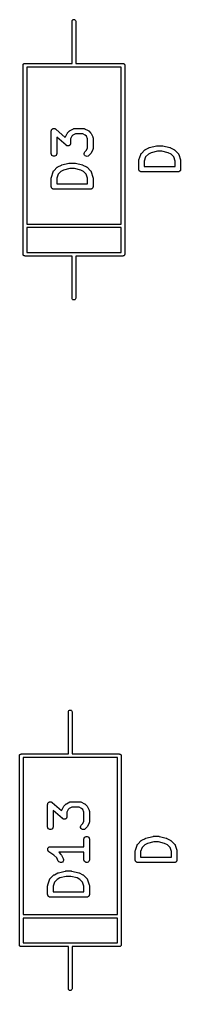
# Model space of a CAD drawing. Extents: x 39 to 139, y -131 to -25.
# Drawn here: x 96.1 to 100.54, y -74.05 to -47.33 of the extents above; entities that cross this region are included whole.
import ezdxf

# ---------------------------------------------------------------- set-up
doc = ezdxf.new("R2010")
doc.units = 0
doc.header["$MEASUREMENT"] = 0
doc.layers.add('BLACK', color=7, linetype='CONTINUOUS')

msp = doc.modelspace()

# ---------------------------------------------------------------- linework, layer by layer
at = {"layer": 'Black'}
for p, q in [((97.55, -47.38), (97.553, -47.3629)), ((97.55, -48.54), (97.55, -47.38)), ((97.553, -47.3629), (97.5617, -47.3479)), ((97.5617, -47.3479), (97.575, -47.3367)), ((97.575, -47.3367), (97.5913, -47.3308)), ((97.5913, -47.3308), (97.6087, -47.3308)), ((97.6087, -47.3308), (97.625, -47.3367)), ((97.625, -47.3367), (97.6383, -47.3479)), ((97.6383, -47.3479), (97.647, -47.3629)), ((97.647, -47.3629), (97.65, -47.38)), ((97.65, -47.38), (97.65, -48.54)), ((96.2, -48.59), (96.2008, -48.5857)), ((96.2, -53.79), (96.2, -48.59)), ((96.2008, -48.5813), (96.2023, -48.5772)), ((96.2008, -48.5857), (96.2008, -48.5813)), ((96.2023, -48.5772), (96.203, -48.5729)), ((96.203, -48.5729), (96.2052, -48.5691)), ((96.2052, -48.5691), (96.2067, -48.565)), ((96.2067, -48.565), (96.2095, -48.5616)), ((96.2095, -48.5616), (96.2117, -48.5579)), ((96.2117, -48.5579), (96.215, -48.555)), ((96.215, -48.555), (96.2179, -48.5517)), ((96.2179, -48.5517), (96.2216, -48.5495)), ((96.2216, -48.5495), (96.225, -48.5467)), ((96.225, -48.5467), (96.2291, -48.5452)), ((96.2291, -48.5452), (96.2329, -48.543)), ((96.2329, -48.543), (96.2372, -48.5423)), ((96.2372, -48.5423), (96.2413, -48.5408)), ((96.2413, -48.5408), (96.2457, -48.5408)), ((96.2457, -48.5408), (96.25, -48.54)), ((96.25, -48.54), (97.55, -48.54)), ((97.65, -48.54), (98.95, -48.54)), ((98.95, -48.54), (98.9543, -48.5408)), ((98.9543, -48.5408), (98.9587, -48.5408)), ((98.9587, -48.5408), (98.9628, -48.5423)), ((98.9628, -48.5423), (98.9671, -48.543)), ((98.9671, -48.543), (98.9709, -48.5452)), ((98.9709, -48.5452), (98.975, -48.5467)), ((98.975, -48.5467), (98.9784, -48.5495)), ((98.9784, -48.5495), (98.9821, -48.5517)), ((98.9821, -48.5517), (98.985, -48.555)), ((98.985, -48.555), (98.9883, -48.5579)), ((98.9883, -48.5579), (98.9905, -48.5616)), ((98.9905, -48.5616), (98.9933, -48.565)), ((98.9933, -48.565), (98.9948, -48.5691)), ((98.9948, -48.5691), (98.997, -48.5729)), ((98.997, -48.5729), (98.9977, -48.5772)), ((98.9977, -48.5772), (98.9992, -48.5813)), ((98.9992, -48.5813), (98.9992, -48.5857)), ((98.9992, -48.5857), (99, -48.59)), ((99, -48.59), (99, -53.79)), ((96.3, -48.64), (96.3, -52.96)), ((98.9, -48.64), (96.3, -48.64)), ((98.9, -52.96), (98.9, -48.64)), ((96.9774, -50.4043), (96.9787, -50.3971)), ((96.9774, -51.0233), (96.9774, -50.4043)), ((96.9787, -50.3971), (96.9788, -50.3897)), ((96.9788, -50.3897), (96.9809, -50.3843)), ((96.9809, -50.3843), (96.9819, -50.3786)), ((96.9819, -50.3786), (96.9856, -50.3723)), ((96.9856, -50.3723), (96.9882, -50.3654)), ((96.9882, -50.3654), (96.992, -50.3611)), ((96.992, -50.3611), (96.9949, -50.3561)), ((96.9949, -50.3561), (97.0005, -50.3514)), ((97.0005, -50.3514), (97.0054, -50.3458)), ((97.0054, -50.3458), (97.0104, -50.3431)), ((97.0104, -50.3431), (97.0149, -50.3393)), ((97.0149, -50.3393), (97.0218, -50.3368)), ((97.0218, -50.3368), (97.0282, -50.3333)), ((97.0282, -50.3333), (97.0339, -50.3324)), ((97.0339, -50.3324), (97.0394, -50.3304)), ((97.0394, -50.3304), (97.0467, -50.3304)), ((97.0467, -50.3304), (97.0539, -50.3293)), ((97.0539, -50.3293), (97.0596, -50.3304)), ((97.0596, -50.3304), (97.0654, -50.3304)), ((97.0654, -50.3304), (97.0723, -50.3329)), ((97.0723, -50.3329), (97.0795, -50.3344)), ((97.0795, -50.3344), (97.0844, -50.3374)), ((97.0844, -50.3374), (97.0899, -50.3393)), ((97.0899, -50.3393), (97.0955, -50.344)), ((97.0955, -50.344), (97.1018, -50.3478)), ((97.1018, -50.3478), (97.3618, -50.5753)), ((97.3663, -50.5612), (97.4139, -50.466)), ((97.4139, -50.466), (97.421, -50.4563)), ((97.421, -50.4563), (97.4279, -50.4465)), ((97.4279, -50.4465), (97.4755, -50.3989)), ((97.4755, -50.3989), (97.4854, -50.392)), ((97.4854, -50.392), (97.495, -50.3848)), ((97.495, -50.3848), (97.5903, -50.3372)), ((97.6415, -50.4793), (97.573, -50.5135)), ((97.5903, -50.3372), (97.5944, -50.336)), ((97.5944, -50.336), (97.5982, -50.3338)), ((97.5982, -50.3338), (97.6068, -50.3323)), ((97.6068, -50.3323), (97.6152, -50.3298)), ((97.6152, -50.3298), (97.6196, -50.33)), ((97.6196, -50.33), (97.6238, -50.3293)), ((97.6238, -50.3293), (97.8619, -50.3293)), ((97.8442, -50.4793), (97.6415, -50.4793)), ((97.9127, -50.5135), (97.8442, -50.4793)), ((97.8619, -50.3293), (97.8662, -50.33)), ((97.8662, -50.33), (97.8705, -50.3298)), ((97.8705, -50.3298), (97.8789, -50.3323)), ((97.8789, -50.3323), (97.8876, -50.3338)), ((97.8876, -50.3338), (97.8913, -50.336)), ((97.8913, -50.336), (97.8954, -50.3372)), ((97.8954, -50.3372), (97.9907, -50.3848)), ((97.9907, -50.3848), (98.0003, -50.392)), ((98.0003, -50.392), (98.0102, -50.3989)), ((98.0102, -50.3989), (98.0578, -50.4465)), ((98.0578, -50.4465), (98.0647, -50.4563)), ((98.0647, -50.4563), (98.0718, -50.466)), ((98.0718, -50.466), (98.1195, -50.5612)), ((97.3839, -50.7941), (97.1274, -50.5696)), ((97.1274, -50.5696), (97.1274, -51.0233)), ((97.3618, -50.5753), (97.3629, -50.5691)), ((97.3629, -50.5691), (97.365, -50.5654)), ((97.365, -50.5654), (97.3663, -50.5612)), ((97.5038, -50.7633), (97.5001, -50.7696)), ((97.5048, -50.7576), (97.5038, -50.7633)), ((97.5069, -50.7522), (97.5048, -50.7576)), ((97.5071, -50.7448), (97.5069, -50.7522)), ((97.5083, -50.7376), (97.5071, -50.7448)), ((97.5426, -50.5439), (97.5083, -50.6125)), ((97.5083, -50.6125), (97.5083, -50.7376)), ((97.573, -50.5135), (97.5426, -50.5439)), ((97.9431, -50.5439), (97.9127, -50.5135)), ((97.9774, -50.6125), (97.9431, -50.5439)), ((97.9774, -50.8628), (97.9774, -50.6125)), ((98.1195, -50.5612), (98.1207, -50.5654)), ((98.1207, -50.5654), (98.1229, -50.5691)), ((98.1229, -50.5691), (98.1244, -50.5778)), ((98.1244, -50.5778), (98.1269, -50.5862)), ((98.1269, -50.5862), (98.1266, -50.5905)), ((98.1266, -50.5905), (98.1274, -50.5948)), ((98.1274, -50.5948), (98.1274, -50.8805)), ((96.9819, -51.049), (96.9774, -51.0233)), ((97.1274, -51.0233), (97.1229, -51.049)), ((97.3902, -50.7979), (97.3839, -50.7941)), ((97.3958, -50.8026), (97.3902, -50.7979)), ((97.4013, -50.8046), (97.3958, -50.8026)), ((97.4062, -50.8076), (97.4013, -50.8046)), ((97.4134, -50.809), (97.4062, -50.8076)), ((97.4203, -50.8115), (97.4134, -50.809)), ((97.4261, -50.8115), (97.4203, -50.8115)), ((97.4318, -50.8126), (97.4261, -50.8115)), ((97.439, -50.8115), (97.4318, -50.8126)), ((97.4464, -50.8115), (97.439, -50.8115)), ((97.4518, -50.8095), (97.4464, -50.8115)), ((97.4575, -50.8086), (97.4518, -50.8095)), ((97.4639, -50.8051), (97.4575, -50.8086)), ((97.4708, -50.8026), (97.4639, -50.8051)), ((97.4753, -50.7989), (97.4708, -50.8026)), ((97.4803, -50.7961), (97.4753, -50.7989)), ((97.4852, -50.7905), (97.4803, -50.7961)), ((97.4908, -50.7858), (97.4852, -50.7905)), ((97.4937, -50.7808), (97.4908, -50.7858)), ((97.4975, -50.7765), (97.4937, -50.7808)), ((97.5001, -50.7696), (97.4975, -50.7765)), ((97.8824, -51.0168), (97.8892, -50.9916)), ((97.8847, -51.0427), (97.8824, -51.0168)), ((97.8892, -50.9916), (97.9041, -50.9703)), ((97.9041, -50.9703), (97.9431, -50.9313)), ((97.9431, -50.9313), (97.9774, -50.8628)), ((98.0578, -51.0287), (98.0102, -51.0764)), ((98.0647, -51.0189), (98.0578, -51.0287)), ((98.0718, -51.0093), (98.0647, -51.0189)), ((98.1195, -50.914), (98.0718, -51.0093)), ((98.1207, -50.9099), (98.1195, -50.914)), ((98.1229, -50.9061), (98.1207, -50.9099)), ((98.1244, -50.8975), (98.1229, -50.9061)), ((98.1269, -50.8891), (98.1244, -50.8975)), ((98.1274, -50.8805), (98.1266, -50.8847)), ((98.1266, -50.8847), (98.1269, -50.8891)), ((99.442, -51.0393), (99.4471, -51.0321)), ((99.4471, -51.0321), (99.4513, -51.0243)), ((99.4513, -51.0243), (99.4545, -51.0215)), ((99.4545, -51.0215), (99.457, -51.0179)), ((99.457, -51.0179), (99.5522, -50.9227)), ((99.5522, -50.9227), (99.562, -50.9158)), ((99.562, -50.9158), (99.5717, -50.9086)), ((99.5717, -50.9086), (99.6669, -50.861)), ((99.7267, -50.9989), (99.6497, -51.0374)), ((99.6669, -50.861), (99.6748, -50.8587)), ((99.6748, -50.8587), (99.6823, -50.8553)), ((99.6823, -50.8553), (99.8728, -50.8077)), ((99.9002, -50.9555), (99.7267, -50.9989)), ((99.8728, -50.8077), (99.8819, -50.8071)), ((99.8819, -50.8071), (99.891, -50.8055)), ((99.891, -50.8055), (100.034, -50.8055)), ((100.025, -50.9555), (99.9002, -50.9555)), ((100.198, -50.9989), (100.025, -50.9555)), ((100.034, -50.8055), (100.043, -50.8071)), ((100.043, -50.8071), (100.052, -50.8077)), ((100.052, -50.8077), (100.242, -50.8553)), ((100.275, -51.0374), (100.198, -50.9989)), ((100.242, -50.8553), (100.25, -50.8587)), ((100.25, -50.8587), (100.258, -50.861)), ((100.258, -50.861), (100.353, -50.9086)), ((100.353, -50.9086), (100.363, -50.9158)), ((100.363, -50.9158), (100.373, -50.9227)), ((100.373, -50.9227), (100.468, -51.0179)), ((100.468, -51.0179), (100.47, -51.0215)), ((100.47, -51.0215), (100.474, -51.0243)), ((100.474, -51.0243), (100.478, -51.0321)), ((100.478, -51.0321), (100.483, -51.0393)), ((96.9949, -51.0715), (96.9819, -51.049)), ((97.0149, -51.0883), (96.9949, -51.0715)), ((97.0394, -51.0972), (97.0149, -51.0883)), ((97.0654, -51.0972), (97.0394, -51.0972)), ((97.0899, -51.0883), (97.0654, -51.0972)), ((97.1098, -51.0715), (97.0899, -51.0883)), ((97.1229, -51.049), (97.1098, -51.0715)), ((97.2723, -51.3315), (97.4628, -51.2839)), ((97.4628, -51.2839), (97.4719, -51.2833)), ((97.4719, -51.2833), (97.481, -51.2817)), ((97.481, -51.2817), (97.6238, -51.2817)), ((97.6238, -51.2817), (97.6328, -51.2833)), ((97.6328, -51.2833), (97.642, -51.2839)), ((97.642, -51.2839), (97.8325, -51.3315)), ((97.8957, -51.0664), (97.8847, -51.0427)), ((97.9141, -51.0848), (97.8957, -51.0664)), ((97.9377, -51.0958), (97.9141, -51.0848)), ((97.9637, -51.098), (97.9377, -51.0958)), ((97.9888, -51.0913), (97.9637, -51.098)), ((98.0102, -51.0764), (97.9888, -51.0913)), ((99.3874, -51.2138), (99.3895, -51.202)), ((99.3874, -51.4519), (99.3874, -51.2138)), ((99.3895, -51.202), (99.3912, -51.1901)), ((99.3912, -51.1901), (99.4388, -51.0472)), ((99.4388, -51.0472), (99.4409, -51.0434)), ((99.4409, -51.0434), (99.442, -51.0393)), ((99.5756, -51.1115), (99.5374, -51.226)), ((99.5374, -51.226), (99.5374, -51.3769)), ((99.6497, -51.0374), (99.5756, -51.1115)), ((100.349, -51.1115), (100.275, -51.0374)), ((100.387, -51.226), (100.349, -51.1115)), ((100.387, -51.3769), (100.387, -51.226)), ((100.483, -51.0393), (100.484, -51.0434)), ((100.484, -51.0434), (100.486, -51.0472)), ((100.486, -51.0472), (100.534, -51.1901)), ((100.534, -51.1901), (100.535, -51.202)), ((100.535, -51.202), (100.537, -51.2138)), ((100.537, -51.2138), (100.537, -51.4519)), ((96.9812, -51.6663), (97.0288, -51.5234)), ((97.0288, -51.5234), (97.0309, -51.5196)), ((97.0309, -51.5196), (97.032, -51.5154)), ((97.032, -51.5154), (97.0371, -51.5082)), ((97.0371, -51.5082), (97.0413, -51.5005)), ((97.0413, -51.5005), (97.0445, -51.4977)), ((97.0445, -51.4977), (97.047, -51.4941)), ((97.047, -51.4941), (97.1422, -51.3989)), ((97.1422, -51.3989), (97.1521, -51.392)), ((97.1521, -51.392), (97.1617, -51.3848)), ((97.1617, -51.3848), (97.2569, -51.3372)), ((97.2397, -51.5135), (97.1656, -51.5877)), ((97.3167, -51.475), (97.2397, -51.5135)), ((97.2569, -51.3372), (97.2648, -51.3349)), ((97.2648, -51.3349), (97.2723, -51.3315)), ((97.4902, -51.4317), (97.3167, -51.475)), ((97.6146, -51.4317), (97.4902, -51.4317)), ((97.7881, -51.475), (97.6146, -51.4317)), ((97.8651, -51.5135), (97.7881, -51.475)), ((97.8325, -51.3315), (97.84, -51.3349)), ((97.84, -51.3349), (97.8478, -51.3372)), ((97.8478, -51.3372), (97.9431, -51.3848)), ((97.9392, -51.5877), (97.8651, -51.5135)), ((97.9431, -51.3848), (97.9527, -51.392)), ((97.9527, -51.392), (97.9626, -51.3989)), ((97.9626, -51.3989), (98.0578, -51.4941)), ((98.0578, -51.4941), (98.0603, -51.4977)), ((98.0603, -51.4977), (98.0635, -51.5005)), ((98.0635, -51.5005), (98.0677, -51.5082)), ((98.0677, -51.5082), (98.0727, -51.5154)), ((98.0727, -51.5154), (98.0739, -51.5196)), ((98.0739, -51.5196), (98.0759, -51.5234)), ((98.0759, -51.5234), (98.1235, -51.6663)), ((99.3885, -51.4584), (99.3874, -51.4519)), ((99.3885, -51.4649), (99.3885, -51.4584)), ((99.3908, -51.4711), (99.3885, -51.4649)), ((99.3919, -51.4776), (99.3908, -51.4711)), ((99.3952, -51.4832), (99.3919, -51.4776)), ((99.3974, -51.4894), (99.3952, -51.4832)), ((99.4016, -51.4944), (99.3974, -51.4894)), ((99.4049, -51.5001), (99.4016, -51.4944)), ((99.41, -51.5043), (99.4049, -51.5001)), ((99.4142, -51.5094), (99.41, -51.5043)), ((99.4199, -51.5126), (99.4142, -51.5094)), ((99.4249, -51.5169), (99.4199, -51.5126)), ((99.431, -51.5191), (99.4249, -51.5169)), ((99.4367, -51.5224), (99.431, -51.5191)), ((99.4432, -51.5235), (99.4367, -51.5224)), ((99.4494, -51.5258), (99.4432, -51.5235)), ((99.4559, -51.5258), (99.4494, -51.5258)), ((99.4624, -51.5269), (99.4559, -51.5258)), ((100.462, -51.5269), (99.4624, -51.5269)), ((99.5374, -51.3769), (100.387, -51.3769)), ((100.469, -51.5258), (100.462, -51.5269)), ((100.475, -51.5258), (100.469, -51.5258)), ((100.482, -51.5235), (100.475, -51.5258)), ((100.488, -51.5224), (100.482, -51.5235)), ((100.494, -51.5191), (100.488, -51.5224)), ((100.5, -51.5169), (100.494, -51.5191)), ((100.505, -51.5126), (100.5, -51.5169)), ((100.511, -51.5094), (100.505, -51.5126)), ((100.515, -51.5043), (100.511, -51.5094)), ((100.52, -51.5001), (100.515, -51.5043)), ((100.523, -51.4944), (100.52, -51.5001)), ((100.527, -51.4894), (100.523, -51.4944)), ((100.53, -51.4832), (100.527, -51.4894)), ((100.533, -51.4776), (100.53, -51.4832)), ((100.534, -51.4711), (100.533, -51.4776)), ((100.536, -51.4649), (100.534, -51.4711)), ((100.537, -51.4519), (100.536, -51.4584)), ((100.536, -51.4584), (100.536, -51.4649)), ((96.9774, -51.69), (96.9795, -51.6782)), ((96.9774, -51.9281), (96.9774, -51.69)), ((96.9795, -51.6782), (96.9812, -51.6663)), ((97.1656, -51.5877), (97.1274, -51.7022)), ((97.1274, -51.7022), (97.1274, -51.8531)), ((97.9774, -51.7022), (97.9392, -51.5877)), ((97.9774, -51.8531), (97.9774, -51.7022)), ((98.1235, -51.6663), (98.1253, -51.6782)), ((98.1253, -51.6782), (98.1274, -51.69)), ((98.1274, -51.69), (98.1274, -51.9281)), ((96.9785, -51.9346), (96.9774, -51.9281)), ((96.9785, -51.9411), (96.9785, -51.9346)), ((96.9808, -51.9473), (96.9785, -51.9411)), ((96.9819, -51.9537), (96.9808, -51.9473)), ((96.9852, -51.9594), (96.9819, -51.9537)), ((96.9874, -51.9656), (96.9852, -51.9594)), ((96.9916, -51.9706), (96.9874, -51.9656)), ((96.9949, -51.9763), (96.9916, -51.9706)), ((97, -51.9805), (96.9949, -51.9763)), ((97.0042, -51.9855), (97, -51.9805)), ((97.0099, -51.9888), (97.0042, -51.9855)), ((97.0149, -51.993), (97.0099, -51.9888)), ((97.021, -51.9953), (97.0149, -51.993)), ((97.0267, -51.9986), (97.021, -51.9953)), ((97.0332, -51.9997), (97.0267, -51.9986)), ((97.0394, -52.002), (97.0332, -51.9997)), ((97.0459, -52.002), (97.0394, -52.002)), ((97.0524, -52.0031), (97.0459, -52.002)), ((98.0524, -52.0031), (97.0524, -52.0031)), ((97.1274, -51.8531), (97.9774, -51.8531)), ((98.0588, -52.002), (98.0524, -52.0031)), ((98.0654, -52.002), (98.0588, -52.002)), ((98.0716, -51.9997), (98.0654, -52.002)), ((98.078, -51.9986), (98.0716, -51.9997)), ((98.0837, -51.9953), (98.078, -51.9986)), ((98.0899, -51.993), (98.0837, -51.9953)), ((98.0949, -51.9888), (98.0899, -51.993)), ((98.1006, -51.9855), (98.0949, -51.9888)), ((98.1048, -51.9805), (98.1006, -51.9855)), ((98.1098, -51.9763), (98.1048, -51.9805)), ((98.1131, -51.9706), (98.1098, -51.9763)), ((98.1173, -51.9656), (98.1131, -51.9706)), ((98.1196, -51.9594), (98.1173, -51.9656)), ((98.1229, -51.9537), (98.1196, -51.9594)), ((98.124, -51.9473), (98.1229, -51.9537)), ((98.1262, -51.9411), (98.124, -51.9473)), ((98.1274, -51.9281), (98.1262, -51.9346)), ((98.1262, -51.9346), (98.1262, -51.9411)), ((96.3, -52.96), (98.9, -52.96)), ((96.3, -53.06), (96.3, -53.74)), ((98.9, -53.06), (96.3, -53.06)), ((98.9, -53.74), (98.9, -53.06)), ((96.2008, -53.7943), (96.2, -53.79)), ((96.2008, -53.7987), (96.2008, -53.7943)), ((96.2023, -53.8028), (96.2008, -53.7987)), ((96.203, -53.8071), (96.2023, -53.8028)), ((96.2052, -53.8109), (96.203, -53.8071)), ((96.2067, -53.815), (96.2052, -53.8109)), ((96.2095, -53.8184), (96.2067, -53.815)), ((96.2117, -53.8221), (96.2095, -53.8184)), ((96.215, -53.825), (96.2117, -53.8221)), ((96.2179, -53.8283), (96.215, -53.825)), ((96.2216, -53.8305), (96.2179, -53.8283)), ((96.225, -53.8333), (96.2216, -53.8305)), ((96.2291, -53.8348), (96.225, -53.8333)), ((96.2329, -53.837), (96.2291, -53.8348)), ((96.2372, -53.8377), (96.2329, -53.837)), ((96.2413, -53.8392), (96.2372, -53.8377)), ((96.2457, -53.8392), (96.2413, -53.8392)), ((96.25, -53.84), (96.2457, -53.8392)), ((97.55, -53.84), (96.25, -53.84)), ((96.3, -53.74), (98.9, -53.74)), ((97.55, -55), (97.55, -53.84)), ((98.95, -53.84), (97.65, -53.84)), ((97.65, -53.84), (97.65, -55)), ((98.9543, -53.8392), (98.95, -53.84)), ((98.9587, -53.8392), (98.9543, -53.8392)), ((98.9628, -53.8377), (98.9587, -53.8392)), ((98.9671, -53.837), (98.9628, -53.8377)), ((98.9709, -53.8348), (98.9671, -53.837)), ((98.975, -53.8333), (98.9709, -53.8348)), ((98.9784, -53.8305), (98.975, -53.8333)), ((98.9821, -53.8283), (98.9784, -53.8305)), ((98.985, -53.825), (98.9821, -53.8283)), ((98.9883, -53.8221), (98.985, -53.825)), ((98.9905, -53.8184), (98.9883, -53.8221)), ((98.9933, -53.815), (98.9905, -53.8184)), ((98.9948, -53.8109), (98.9933, -53.815)), ((98.997, -53.8071), (98.9948, -53.8109)), ((98.9977, -53.8028), (98.997, -53.8071)), ((98.9992, -53.7987), (98.9977, -53.8028)), ((99, -53.79), (98.9992, -53.7943)), ((98.9992, -53.7943), (98.9992, -53.7987)), ((97.553, -55.0171), (97.55, -55)), ((97.5617, -55.0321), (97.553, -55.0171)), ((97.575, -55.0433), (97.5617, -55.0321)), ((97.6383, -55.0321), (97.625, -55.0433)), ((97.647, -55.0171), (97.6383, -55.0321)), ((97.65, -55), (97.647, -55.0171)), ((97.5913, -55.0492), (97.575, -55.0433)), ((97.6087, -55.0492), (97.5913, -55.0492)), ((97.625, -55.0433), (97.6087, -55.0492)), ((97.45, -66.38), (97.453, -66.3629)), ((97.45, -67.54), (97.45, -66.38)), ((97.453, -66.3629), (97.4617, -66.3479)), ((97.4617, -66.3479), (97.475, -66.3367)), ((97.475, -66.3367), (97.4913, -66.3308)), ((97.4913, -66.3308), (97.5087, -66.3308)), ((97.5087, -66.3308), (97.525, -66.3367)), ((97.525, -66.3367), (97.5383, -66.3479)), ((97.5383, -66.3479), (97.547, -66.3629)), ((97.547, -66.3629), (97.55, -66.38)), ((97.55, -66.38), (97.55, -67.54)), ((96.1, -67.59), (96.1008, -67.5857)), ((96.1, -72.79), (96.1, -67.59)), ((96.1008, -67.5813), (96.1023, -67.5772)), ((96.1008, -67.5857), (96.1008, -67.5813)), ((96.1023, -67.5772), (96.103, -67.5729)), ((96.103, -67.5729), (96.1052, -67.5691)), ((96.1052, -67.5691), (96.1067, -67.565)), ((96.1067, -67.565), (96.1095, -67.5616)), ((96.1095, -67.5616), (96.1117, -67.5579)), ((96.1117, -67.5579), (96.115, -67.555)), ((96.115, -67.555), (96.1179, -67.5517)), ((96.1179, -67.5517), (96.1216, -67.5495)), ((96.1216, -67.5495), (96.125, -67.5467)), ((96.125, -67.5467), (96.1291, -67.5452)), ((96.1291, -67.5452), (96.1329, -67.543)), ((96.1329, -67.543), (96.1372, -67.5423)), ((96.1372, -67.5423), (96.1413, -67.5408)), ((96.1413, -67.5408), (96.1457, -67.5408)), ((96.1457, -67.5408), (96.15, -67.54)), ((96.15, -67.54), (97.45, -67.54)), ((97.55, -67.54), (98.85, -67.54)), ((98.85, -67.54), (98.8543, -67.5408)), ((98.8543, -67.5408), (98.8587, -67.5408)), ((98.8587, -67.5408), (98.8628, -67.5423)), ((98.8628, -67.5423), (98.8671, -67.543)), ((98.8671, -67.543), (98.8709, -67.5452)), ((98.8709, -67.5452), (98.875, -67.5467)), ((98.875, -67.5467), (98.8784, -67.5495)), ((98.8784, -67.5495), (98.8821, -67.5517)), ((98.8821, -67.5517), (98.885, -67.555)), ((98.885, -67.555), (98.8883, -67.5579)), ((98.8883, -67.5579), (98.8905, -67.5616)), ((98.8905, -67.5616), (98.8933, -67.565)), ((98.8933, -67.565), (98.8948, -67.5691)), ((98.8948, -67.5691), (98.897, -67.5729)), ((98.897, -67.5729), (98.8977, -67.5772)), ((98.8977, -67.5772), (98.8992, -67.5813)), ((98.8992, -67.5813), (98.8992, -67.5857)), ((98.8992, -67.5857), (98.9, -67.59)), ((98.9, -67.59), (98.9, -72.79)), ((96.2, -67.64), (96.2, -71.96)), ((98.8, -67.64), (96.2, -67.64)), ((98.8, -71.96), (98.8, -67.64)), ((96.8774, -68.9281), (96.8787, -68.9209)), ((96.8774, -69.5471), (96.8774, -68.9281)), ((96.8787, -68.9209), (96.8788, -68.9135)), ((96.8788, -68.9135), (96.8809, -68.9081)), ((96.8809, -68.9081), (96.8819, -68.9024)), ((96.8819, -68.9024), (96.8856, -68.8961)), ((96.8856, -68.8961), (96.8882, -68.8893)), ((96.8882, -68.8893), (96.892, -68.8849)), ((96.892, -68.8849), (96.8949, -68.8799)), ((96.8949, -68.8799), (96.9005, -68.8752)), ((96.9005, -68.8752), (96.9054, -68.8697)), ((96.9054, -68.8697), (96.9104, -68.8669)), ((96.9104, -68.8669), (96.9149, -68.8631)), ((96.9149, -68.8631), (96.9218, -68.8606)), ((96.9218, -68.8606), (96.9282, -68.8571)), ((96.9282, -68.8571), (96.9339, -68.8562)), ((96.9339, -68.8562), (96.9394, -68.8542)), ((96.9394, -68.8542), (96.9467, -68.8542)), ((96.9467, -68.8542), (96.9539, -68.8531)), ((96.9539, -68.8531), (96.9596, -68.8542)), ((96.9596, -68.8542), (96.9654, -68.8542)), ((96.9654, -68.8542), (96.9723, -68.8567)), ((96.9723, -68.8567), (96.9795, -68.8582)), ((96.9795, -68.8582), (96.9844, -68.8612)), ((96.9844, -68.8612), (96.9899, -68.8631)), ((96.9899, -68.8631), (96.9955, -68.8679)), ((96.9955, -68.8679), (97.0018, -68.8717)), ((97.0018, -68.8717), (97.2618, -69.0991)), ((97.3279, -68.9703), (97.3755, -68.9227)), ((97.3755, -68.9227), (97.3854, -68.9158)), ((97.3854, -68.9158), (97.395, -68.9086)), ((97.395, -68.9086), (97.4903, -68.861)), ((97.4903, -68.861), (97.4944, -68.8598)), ((97.4944, -68.8598), (97.4982, -68.8576)), ((97.4982, -68.8576), (97.5068, -68.8561)), ((97.5068, -68.8561), (97.5152, -68.8536)), ((97.5152, -68.8536), (97.5196, -68.8538)), ((97.5196, -68.8538), (97.5238, -68.8531)), ((97.5238, -68.8531), (97.7619, -68.8531)), ((97.7619, -68.8531), (97.7662, -68.8538)), ((97.7662, -68.8538), (97.7705, -68.8536)), ((97.7705, -68.8536), (97.7789, -68.8561)), ((97.7789, -68.8561), (97.7876, -68.8576)), ((97.7876, -68.8576), (97.7913, -68.8598)), ((97.7913, -68.8598), (97.7954, -68.861)), ((97.7954, -68.861), (97.8907, -68.9086)), ((97.8907, -68.9086), (97.9003, -68.9158)), ((97.9003, -68.9158), (97.9102, -68.9227)), ((97.9102, -68.9227), (97.9578, -68.9703)), ((97.2839, -69.3179), (97.0274, -69.0934)), ((97.0274, -69.0934), (97.0274, -69.5471)), ((97.2618, -69.0991), (97.2629, -69.0929)), ((97.2629, -69.0929), (97.265, -69.0892)), ((97.265, -69.0892), (97.2663, -69.085)), ((97.2663, -69.085), (97.3139, -68.9898)), ((97.3139, -68.9898), (97.321, -68.9801)), ((97.321, -68.9801), (97.3279, -68.9703)), ((97.4426, -69.0678), (97.4083, -69.1363)), ((97.4083, -69.1363), (97.4083, -69.2614)), ((97.473, -69.0374), (97.4426, -69.0678)), ((97.5415, -69.0031), (97.473, -69.0374)), ((97.7442, -69.0031), (97.5415, -69.0031)), ((97.8127, -69.0374), (97.7442, -69.0031)), ((97.8431, -69.0678), (97.8127, -69.0374)), ((97.8774, -69.1363), (97.8431, -69.0678)), ((97.8774, -69.3866), (97.8774, -69.1363)), ((97.9578, -68.9703), (97.9647, -68.9801)), ((97.9647, -68.9801), (97.9718, -68.9898)), ((97.9718, -68.9898), (98.0195, -69.085)), ((98.0195, -69.085), (98.0207, -69.0892)), ((98.0207, -69.0892), (98.0229, -69.0929)), ((98.0229, -69.0929), (98.0244, -69.1016)), ((98.0244, -69.1016), (98.0269, -69.11)), ((98.0269, -69.11), (98.0266, -69.1143)), ((98.0266, -69.1143), (98.0274, -69.1186)), ((98.0274, -69.1186), (98.0274, -69.4043)), ((97.2902, -69.3217), (97.2839, -69.3179)), ((97.2958, -69.3264), (97.2902, -69.3217)), ((97.3013, -69.3284), (97.2958, -69.3264)), ((97.3062, -69.3314), (97.3013, -69.3284)), ((97.3134, -69.3328), (97.3062, -69.3314)), ((97.3203, -69.3353), (97.3134, -69.3328)), ((97.3261, -69.3353), (97.3203, -69.3353)), ((97.3318, -69.3364), (97.3261, -69.3353)), ((97.339, -69.3353), (97.3318, -69.3364)), ((97.3464, -69.3353), (97.339, -69.3353)), ((97.3518, -69.3333), (97.3464, -69.3353)), ((97.3575, -69.3324), (97.3518, -69.3333)), ((97.3639, -69.3289), (97.3575, -69.3324)), ((97.3708, -69.3264), (97.3639, -69.3289)), ((97.3753, -69.3227), (97.3708, -69.3264)), ((97.3803, -69.3199), (97.3753, -69.3227)), ((97.3852, -69.3143), (97.3803, -69.3199)), ((97.3908, -69.3096), (97.3852, -69.3143)), ((97.3937, -69.3046), (97.3908, -69.3096)), ((97.3975, -69.3003), (97.3937, -69.3046)), ((97.4001, -69.2934), (97.3975, -69.3003)), ((97.4038, -69.2871), (97.4001, -69.2934)), ((97.4048, -69.2814), (97.4038, -69.2871)), ((97.4069, -69.276), (97.4048, -69.2814)), ((97.4071, -69.2686), (97.4069, -69.276)), ((97.4083, -69.2614), (97.4071, -69.2686)), ((97.8041, -69.4941), (97.8431, -69.4551)), ((97.8431, -69.4551), (97.8774, -69.3866)), ((98.0195, -69.4378), (97.9718, -69.5331)), ((98.0207, -69.4337), (98.0195, -69.4378)), ((98.0229, -69.4299), (98.0207, -69.4337)), ((98.0244, -69.4213), (98.0229, -69.4299)), ((98.0269, -69.4129), (98.0244, -69.4213)), ((98.0274, -69.4043), (98.0266, -69.4085)), ((98.0266, -69.4085), (98.0269, -69.4129)), ((96.8819, -69.5728), (96.8774, -69.5471)), ((96.8949, -69.5954), (96.8819, -69.5728)), ((96.9149, -69.6121), (96.8949, -69.5954)), ((96.9394, -69.621), (96.9149, -69.6121)), ((96.9654, -69.621), (96.9394, -69.621)), ((96.9899, -69.6121), (96.9654, -69.621)), ((97.0098, -69.5954), (96.9899, -69.6121)), ((97.0229, -69.5728), (97.0098, -69.5954)), ((97.0274, -69.5471), (97.0229, -69.5728)), ((97.7824, -69.5406), (97.7892, -69.5154)), ((97.7847, -69.5666), (97.7824, -69.5406)), ((97.7957, -69.5902), (97.7847, -69.5666)), ((97.7892, -69.5154), (97.8041, -69.4941)), ((97.8141, -69.6086), (97.7957, -69.5902)), ((97.8377, -69.6196), (97.8141, -69.6086)), ((97.8637, -69.6219), (97.8377, -69.6196)), ((97.8888, -69.6151), (97.8637, -69.6219)), ((97.9102, -69.6002), (97.8888, -69.6151)), ((97.9578, -69.5526), (97.9102, -69.6002)), ((97.9647, -69.5427), (97.9578, -69.5526)), ((97.9718, -69.5331), (97.9647, -69.5427)), ((97.8774, -69.8805), (97.8819, -69.8548)), ((97.8774, -70.0912), (97.8774, -69.8805)), ((97.8819, -69.8548), (97.8949, -69.8323)), ((97.8949, -69.8323), (97.9149, -69.8155)), ((97.9149, -69.8155), (97.9394, -69.8066)), ((97.9394, -69.8066), (97.9654, -69.8066)), ((97.9654, -69.8066), (97.9899, -69.8155)), ((97.9899, -69.8155), (98.0098, -69.8323)), ((98.0098, -69.8323), (98.0229, -69.8548)), ((98.0229, -69.8548), (98.0274, -69.8805)), ((98.0274, -69.8805), (98.0274, -70.4519)), ((99.357, -70.0179), (99.4522, -69.9227)), ((99.4522, -69.9227), (99.462, -69.9158)), ((99.462, -69.9158), (99.4717, -69.9086)), ((99.4717, -69.9086), (99.5669, -69.861)), ((99.6267, -69.9989), (99.5497, -70.0374)), ((99.5669, -69.861), (99.5748, -69.8587)), ((99.5748, -69.8587), (99.5823, -69.8553)), ((99.5823, -69.8553), (99.7728, -69.8077)), ((99.8002, -69.9555), (99.6267, -69.9989)), ((99.7728, -69.8077), (99.7819, -69.8071)), ((99.7819, -69.8071), (99.791, -69.8055)), ((99.791, -69.8055), (99.9338, -69.8055)), ((99.9246, -69.9555), (99.8002, -69.9555)), ((100.098, -69.9989), (99.9246, -69.9555)), ((99.9338, -69.8055), (99.9428, -69.8071)), ((99.9428, -69.8071), (99.952, -69.8077)), ((99.952, -69.8077), (100.142, -69.8553)), ((100.175, -70.0374), (100.098, -69.9989)), ((100.142, -69.8553), (100.15, -69.8587)), ((100.15, -69.8587), (100.158, -69.861)), ((100.158, -69.861), (100.253, -69.9086)), ((100.253, -69.9086), (100.263, -69.9158)), ((100.263, -69.9158), (100.273, -69.9227)), ((100.273, -69.9227), (100.368, -70.0179)), ((96.8775, -70.1614), (96.8785, -70.1573)), ((96.8785, -70.1703), (96.8775, -70.1614)), ((96.8785, -70.1532), (96.8816, -70.1448)), ((96.8785, -70.1573), (96.8785, -70.1532)), ((96.8785, -70.1792), (96.8785, -70.1703)), ((96.8799, -70.1831), (96.8785, -70.1792)), ((96.8804, -70.1873), (96.8799, -70.1831)), ((96.8844, -70.1953), (96.8804, -70.1873)), ((96.8816, -70.1448), (96.8837, -70.1361)), ((96.8837, -70.1361), (96.886, -70.1326)), ((96.8874, -70.2037), (96.8844, -70.1953)), ((96.886, -70.1326), (96.8874, -70.1287)), ((96.8874, -70.1287), (96.8932, -70.1218)), ((96.8901, -70.2069), (96.8874, -70.2037)), ((96.8919, -70.2106), (96.8901, -70.2069)), ((96.8984, -70.2168), (96.8919, -70.2106)), ((96.8932, -70.1218), (96.8981, -70.1144)), ((96.8981, -70.1144), (96.9015, -70.1119)), ((96.9042, -70.2236), (96.8984, -70.2168)), ((96.9015, -70.1119), (96.9042, -70.1087)), ((96.9042, -70.1087), (96.9119, -70.1043)), ((96.9078, -70.2257), (96.9042, -70.2236)), ((96.9108, -70.2286), (96.9078, -70.2257)), ((97.0475, -70.3197), (96.9108, -70.2286)), ((96.9119, -70.1043), (96.9191, -70.099)), ((96.9191, -70.099), (96.9231, -70.0978)), ((96.9231, -70.0978), (96.9267, -70.0957)), ((96.9267, -70.0957), (96.9355, -70.0942)), ((96.9355, -70.0942), (96.9441, -70.0916)), ((96.9441, -70.0916), (96.9483, -70.0919)), ((96.9483, -70.0919), (96.9524, -70.0912)), ((96.9524, -70.0912), (97.8774, -70.0912)), ((97.8774, -70.2412), (97.1811, -70.2412)), ((97.1811, -70.2412), (97.2435, -70.3036)), ((97.8774, -70.4519), (97.8774, -70.2412)), ((99.2874, -70.2138), (99.2895, -70.202)), ((99.2874, -70.4519), (99.2874, -70.2138)), ((99.2895, -70.202), (99.2912, -70.1901)), ((99.2912, -70.1901), (99.3388, -70.0472)), ((99.3388, -70.0472), (99.3409, -70.0434)), ((99.3409, -70.0434), (99.342, -70.0393)), ((99.342, -70.0393), (99.3471, -70.0321)), ((99.3471, -70.0321), (99.3513, -70.0243)), ((99.3513, -70.0243), (99.3545, -70.0215)), ((99.3545, -70.0215), (99.357, -70.0179)), ((99.4756, -70.1115), (99.4374, -70.226)), ((99.4374, -70.226), (99.4374, -70.3769)), ((99.5497, -70.0374), (99.4756, -70.1115)), ((100.249, -70.1115), (100.175, -70.0374)), ((100.287, -70.226), (100.249, -70.1115)), ((100.287, -70.3769), (100.287, -70.226)), ((100.368, -70.0179), (100.37, -70.0215)), ((100.37, -70.0215), (100.374, -70.0243)), ((100.374, -70.0243), (100.378, -70.0321)), ((100.378, -70.0321), (100.383, -70.0393)), ((100.383, -70.0393), (100.384, -70.0434)), ((100.384, -70.0434), (100.386, -70.0472)), ((100.386, -70.0472), (100.434, -70.1901)), ((100.434, -70.1901), (100.435, -70.202)), ((100.435, -70.202), (100.437, -70.2138)), ((100.437, -70.2138), (100.437, -70.4519)), ((97.1288, -70.4011), (97.0475, -70.3197)), ((97.171, -70.4854), (97.1288, -70.4011)), ((97.1865, -70.5064), (97.171, -70.4854)), ((97.2083, -70.5207), (97.1865, -70.5064)), ((97.2336, -70.5268), (97.2083, -70.5207)), ((97.2595, -70.5238), (97.2336, -70.5268)), ((97.2435, -70.3036), (97.2504, -70.3135)), ((97.2504, -70.3135), (97.2576, -70.3231)), ((97.2576, -70.3231), (97.3052, -70.4184)), ((97.2828, -70.5121), (97.2595, -70.5238)), ((97.3007, -70.4932), (97.2828, -70.5121)), ((97.311, -70.4693), (97.3007, -70.4932)), ((97.3052, -70.4184), (97.3126, -70.4433)), ((97.3126, -70.4433), (97.311, -70.4693)), ((97.8819, -70.4776), (97.8774, -70.4519)), ((97.8949, -70.5001), (97.8819, -70.4776)), ((97.9149, -70.5169), (97.8949, -70.5001)), ((97.9394, -70.5258), (97.9149, -70.5169)), ((97.9654, -70.5258), (97.9394, -70.5258)), ((97.9899, -70.5169), (97.9654, -70.5258)), ((98.0098, -70.5001), (97.9899, -70.5169)), ((98.0229, -70.4776), (98.0098, -70.5001)), ((98.0274, -70.4519), (98.0229, -70.4776)), ((99.2885, -70.4584), (99.2874, -70.4519)), ((99.2885, -70.4649), (99.2885, -70.4584)), ((99.2908, -70.4711), (99.2885, -70.4649)), ((99.2919, -70.4776), (99.2908, -70.4711)), ((99.2952, -70.4832), (99.2919, -70.4776)), ((99.2974, -70.4894), (99.2952, -70.4832)), ((99.3016, -70.4944), (99.2974, -70.4894)), ((99.3049, -70.5001), (99.3016, -70.4944)), ((99.31, -70.5043), (99.3049, -70.5001)), ((99.3142, -70.5094), (99.31, -70.5043)), ((99.3199, -70.5126), (99.3142, -70.5094)), ((99.3249, -70.5169), (99.3199, -70.5126)), ((99.331, -70.5191), (99.3249, -70.5169)), ((99.3367, -70.5224), (99.331, -70.5191)), ((99.3432, -70.5235), (99.3367, -70.5224)), ((99.3494, -70.5258), (99.3432, -70.5235)), ((99.3559, -70.5258), (99.3494, -70.5258)), ((99.3624, -70.5269), (99.3559, -70.5258)), ((100.362, -70.5269), (99.3624, -70.5269)), ((99.4374, -70.3769), (100.287, -70.3769)), ((100.369, -70.5258), (100.362, -70.5269)), ((100.375, -70.5258), (100.369, -70.5258)), ((100.382, -70.5235), (100.375, -70.5258)), ((100.388, -70.5224), (100.382, -70.5235)), ((100.394, -70.5191), (100.388, -70.5224)), ((100.4, -70.5169), (100.394, -70.5191)), ((100.405, -70.5126), (100.4, -70.5169)), ((100.411, -70.5094), (100.405, -70.5126)), ((100.415, -70.5043), (100.411, -70.5094)), ((100.42, -70.5001), (100.415, -70.5043)), ((100.423, -70.4944), (100.42, -70.5001)), ((100.427, -70.4894), (100.423, -70.4944)), ((100.43, -70.4832), (100.427, -70.4894)), ((100.433, -70.4776), (100.43, -70.4832)), ((100.434, -70.4711), (100.433, -70.4776)), ((100.436, -70.4649), (100.434, -70.4711)), ((100.437, -70.4519), (100.436, -70.4584)), ((100.436, -70.4584), (100.436, -70.4649)), ((97.1723, -70.8077), (97.3628, -70.7601)), ((97.3628, -70.7601), (97.3719, -70.7595)), ((97.3719, -70.7595), (97.381, -70.7579)), ((97.381, -70.7579), (97.5238, -70.7579)), ((97.5238, -70.7579), (97.5328, -70.7595)), ((97.5328, -70.7595), (97.542, -70.7601)), ((97.542, -70.7601), (97.7325, -70.8077)), ((96.8812, -71.1425), (96.9288, -70.9996)), ((96.9288, -70.9996), (96.9309, -70.9958)), ((96.9309, -70.9958), (96.932, -70.9916)), ((96.932, -70.9916), (96.9371, -70.9844)), ((96.9371, -70.9844), (96.9413, -70.9767)), ((96.9413, -70.9767), (96.9445, -70.9738)), ((96.9445, -70.9738), (96.947, -70.9703)), ((96.947, -70.9703), (97.0422, -70.8751)), ((97.0656, -71.0638), (97.0274, -71.1784)), ((97.0422, -70.8751), (97.052, -70.8682)), ((97.052, -70.8682), (97.0617, -70.861)), ((97.0617, -70.861), (97.1569, -70.8134)), ((97.1397, -70.9897), (97.0656, -71.0638)), ((97.2167, -70.9512), (97.1397, -70.9897)), ((97.1569, -70.8134), (97.1648, -70.8111)), ((97.1648, -70.8111), (97.1723, -70.8077)), ((97.3902, -70.9079), (97.2167, -70.9512)), ((97.5146, -70.9079), (97.3902, -70.9079)), ((97.6881, -70.9512), (97.5146, -70.9079)), ((97.7651, -70.9897), (97.6881, -70.9512)), ((97.7325, -70.8077), (97.74, -70.8111)), ((97.74, -70.8111), (97.7478, -70.8134)), ((97.7478, -70.8134), (97.8431, -70.861)), ((97.8392, -71.0638), (97.7651, -70.9897)), ((97.8774, -71.1784), (97.8392, -71.0638)), ((97.8431, -70.861), (97.8527, -70.8682)), ((97.8527, -70.8682), (97.8626, -70.8751)), ((97.8626, -70.8751), (97.9578, -70.9703)), ((97.9578, -70.9703), (97.9603, -70.9738)), ((97.9603, -70.9738), (97.9635, -70.9767)), ((97.9635, -70.9767), (97.9677, -70.9844)), ((97.9677, -70.9844), (97.9727, -70.9916)), ((97.9727, -70.9916), (97.9739, -70.9958)), ((97.9739, -70.9958), (97.9759, -70.9996)), ((97.9759, -70.9996), (98.0235, -71.1425)), ((96.8774, -71.1662), (96.8795, -71.1543)), ((96.8774, -71.4043), (96.8774, -71.1662)), ((96.8795, -71.1543), (96.8812, -71.1425)), ((97.0274, -71.1784), (97.0274, -71.3293)), ((97.0274, -71.3293), (97.8774, -71.3293)), ((97.8774, -71.3293), (97.8774, -71.1784)), ((98.0235, -71.1425), (98.0253, -71.1543)), ((98.0253, -71.1543), (98.0274, -71.1662)), ((98.0274, -71.1662), (98.0274, -71.4043)), ((96.8785, -71.4107), (96.8774, -71.4043)), ((96.8785, -71.4173), (96.8785, -71.4107)), ((96.8808, -71.4235), (96.8785, -71.4173)), ((96.8819, -71.4299), (96.8808, -71.4235)), ((96.8852, -71.4356), (96.8819, -71.4299)), ((96.8874, -71.4418), (96.8852, -71.4356)), ((96.8916, -71.4468), (96.8874, -71.4418)), ((96.8949, -71.4525), (96.8916, -71.4468)), ((96.9, -71.4567), (96.8949, -71.4525)), ((96.9042, -71.4617), (96.9, -71.4567)), ((96.9099, -71.465), (96.9042, -71.4617)), ((96.9149, -71.4692), (96.9099, -71.465)), ((96.921, -71.4715), (96.9149, -71.4692)), ((96.9267, -71.4748), (96.921, -71.4715)), ((96.9332, -71.4759), (96.9267, -71.4748)), ((96.9394, -71.4781), (96.9332, -71.4759)), ((96.9459, -71.4781), (96.9394, -71.4781)), ((96.9524, -71.4793), (96.9459, -71.4781)), ((97.9524, -71.4793), (96.9524, -71.4793)), ((97.9588, -71.4781), (97.9524, -71.4793)), ((97.9654, -71.4781), (97.9588, -71.4781)), ((97.9716, -71.4759), (97.9654, -71.4781)), ((97.978, -71.4748), (97.9716, -71.4759)), ((97.9837, -71.4715), (97.978, -71.4748)), ((97.9899, -71.4692), (97.9837, -71.4715)), ((97.9949, -71.465), (97.9899, -71.4692)), ((98.0006, -71.4617), (97.9949, -71.465)), ((98.0048, -71.4567), (98.0006, -71.4617)), ((98.0098, -71.4525), (98.0048, -71.4567)), ((98.0131, -71.4468), (98.0098, -71.4525)), ((98.0173, -71.4418), (98.0131, -71.4468)), ((98.0196, -71.4356), (98.0173, -71.4418)), ((98.0229, -71.4299), (98.0196, -71.4356)), ((98.024, -71.4235), (98.0229, -71.4299)), ((98.0262, -71.4173), (98.024, -71.4235)), ((98.0274, -71.4043), (98.0262, -71.4107)), ((98.0262, -71.4107), (98.0262, -71.4173)), ((96.2, -71.96), (98.8, -71.96)), ((96.2, -72.06), (96.2, -72.74)), ((98.8, -72.06), (96.2, -72.06)), ((98.8, -72.74), (98.8, -72.06)), ((96.1008, -72.7943), (96.1, -72.79)), ((96.1008, -72.7987), (96.1008, -72.7943)), ((96.1023, -72.8028), (96.1008, -72.7987)), ((96.103, -72.8071), (96.1023, -72.8028)), ((96.1052, -72.8109), (96.103, -72.8071)), ((96.1067, -72.815), (96.1052, -72.8109)), ((96.1095, -72.8184), (96.1067, -72.815)), ((96.1117, -72.8221), (96.1095, -72.8184)), ((96.115, -72.825), (96.1117, -72.8221)), ((96.1179, -72.8283), (96.115, -72.825)), ((96.1216, -72.8305), (96.1179, -72.8283)), ((96.125, -72.8333), (96.1216, -72.8305)), ((96.1291, -72.8348), (96.125, -72.8333)), ((96.1329, -72.837), (96.1291, -72.8348)), ((96.1372, -72.8377), (96.1329, -72.837)), ((96.1413, -72.8392), (96.1372, -72.8377)), ((96.1457, -72.8392), (96.1413, -72.8392)), ((96.15, -72.84), (96.1457, -72.8392)), ((97.45, -72.84), (96.15, -72.84)), ((96.2, -72.74), (98.8, -72.74)), ((97.45, -74), (97.45, -72.84)), ((98.85, -72.84), (97.55, -72.84)), ((97.55, -72.84), (97.55, -74)), ((98.8543, -72.8392), (98.85, -72.84)), ((98.8587, -72.8392), (98.8543, -72.8392)), ((98.8628, -72.8377), (98.8587, -72.8392)), ((98.8671, -72.837), (98.8628, -72.8377)), ((98.8709, -72.8348), (98.8671, -72.837)), ((98.875, -72.8333), (98.8709, -72.8348)), ((98.8784, -72.8305), (98.875, -72.8333)), ((98.8821, -72.8283), (98.8784, -72.8305)), ((98.885, -72.825), (98.8821, -72.8283)), ((98.8883, -72.8221), (98.885, -72.825)), ((98.8905, -72.8184), (98.8883, -72.8221)), ((98.8933, -72.815), (98.8905, -72.8184)), ((98.8948, -72.8109), (98.8933, -72.815)), ((98.897, -72.8071), (98.8948, -72.8109)), ((98.8977, -72.8028), (98.897, -72.8071)), ((98.8992, -72.7987), (98.8977, -72.8028)), ((98.9, -72.79), (98.8992, -72.7943)), ((98.8992, -72.7943), (98.8992, -72.7987)), ((97.453, -74.0171), (97.45, -74)), ((97.55, -74), (97.547, -74.0171)), ((97.4617, -74.0321), (97.453, -74.0171)), ((97.475, -74.0433), (97.4617, -74.0321)), ((97.4913, -74.0492), (97.475, -74.0433)), ((97.5087, -74.0492), (97.4913, -74.0492)), ((97.525, -74.0433), (97.5087, -74.0492)), ((97.5383, -74.0321), (97.525, -74.0433)), ((97.547, -74.0171), (97.5383, -74.0321))]:
    msp.add_line(p, q, dxfattribs=at)

doc.saveas('drawing.dxf')
